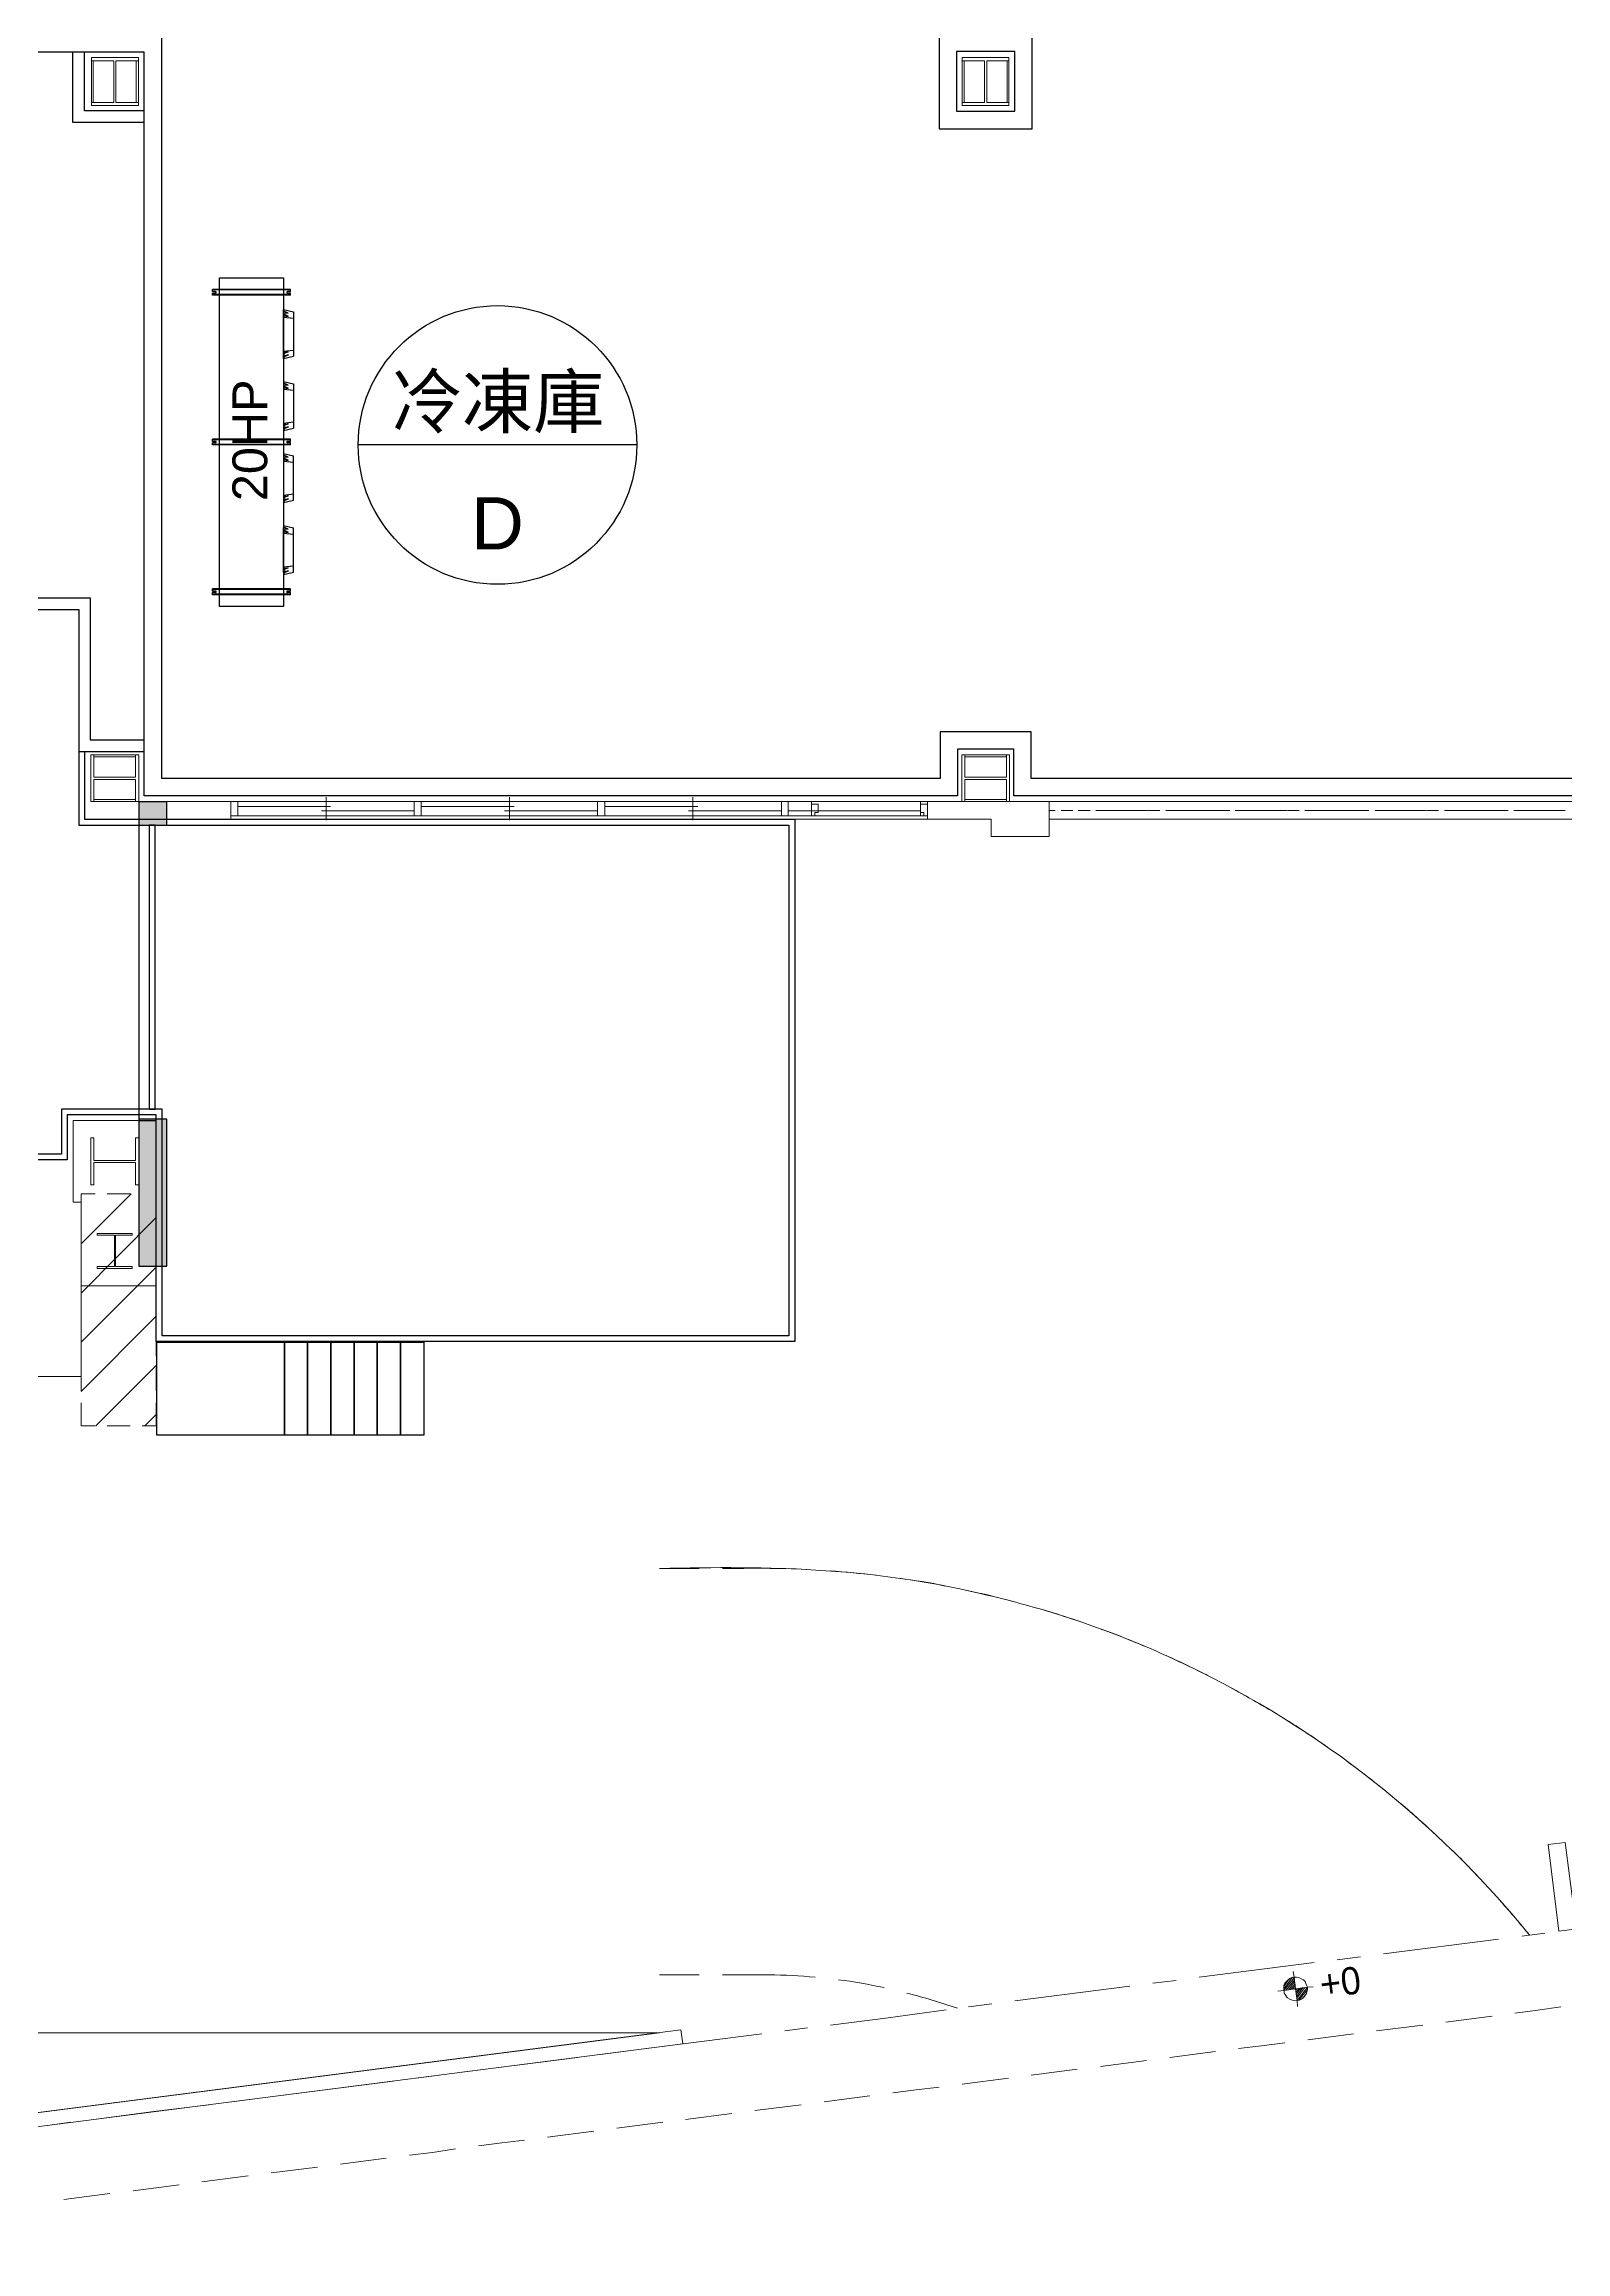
# Model space of a CAD drawing. Header units: millimetres. Extents: x -15161 to 10473752, y -72817 to 33960.
# Drawn here: x 73467 to 74778, y -49677 to -47776 of the extents above; entities that cross this region are included whole.
import ezdxf
from ezdxf import colors
from ezdxf.entities.mleader import LeaderData, LeaderLine
from ezdxf.enums import TextEntityAlignment as Align
from ezdxf.math import Vec2, Vec3

# ---------------------------------------------------------------- set-up
doc = ezdxf.new("R2010")
doc.units = ezdxf.units.MM
doc.linetypes.add('ACAD_ISO03W100', pattern=[30, 12, -18])
doc.layers.add('PDF_幾何圖形', color=7, linetype='Continuous')
doc.layers.add('PDF_文字', color=7, linetype='Continuous')
doc.styles.add('PDF PMingLiU', font='PMingLiU.ttf')
doc.styles.get("Standard").update_dxf_attribs({"font": 'arial.ttf'})

# ---------------------------------------------------------------- blocks, each defined once
blk = doc.blocks.new('建築底圖1140116')
at = {"transparency": 33554687}
h = blk.add_hatch(color=8, dxfattribs=at)
h.dxf.hatch_style = 1
h.paths.add_polyline_path([(-1026.6, -25135.3), (-1002.6, -25135.3), (-1002.6, -25115.3), (-1026.6, -25115.3)])
h = blk.add_hatch(color=8, dxfattribs=at)
h.dxf.hatch_style = 1
h.paths.add_polyline_path([(-1026.6, -25515.3), (-1002.6, -25515.3), (-1002.6, -25388.5), (-1026.6, -25388.5)])
at = {"color": 8}
blk.add_line((-1026.6, -25135.3), (-1026.6, -25388.5), dxfattribs=at)
for points in [[(-1026.6, -25135.3), (-1002.6, -25135.3), (-1002.6, -25115.3), (-1026.6, -25115.3)], [(-1026.6, -25515.3), (-1002.6, -25515.3), (-1002.6, -25388.5), (-1026.6, -25388.5)]]:
    blk.add_lwpolyline(points, close=True, dxfattribs=at)
blk.add_lwpolyline([(-1026.6, -25389.8), (-1011.8, -25389.8)])
at = {"layer": 'PDF_幾何圖形', "lineweight": 0}
for points in [[(-1953.2, -21908.9), (-1953.2, -26352.2), (-559.7, -26173.1), (-558, -26185), (-1953.2, -26364.3)], [(1103.6, -25127.3), (503.6, -25127.3), (503.6, -25115.1), (357.9, -25115.1), (357.9, -25130.3), (-242.4, -25130.3), (-242.4, -25115.1), (357.9, -25115.1), (357.9, -25145.1), (407.9, -25145.1), (407.9, -25130.3), (503.6, -25130.3), (503.6, -25115.1), (1103.6, -25115.1), (1223.8, -25115.1), (1223.8, -25035), (1238.6, -25035), (1238.6, -24554.9), (1223.8, -24554.9), (1223.8, -25035)], [(-1026.6, -25130.3), (-947.4, -25130.3), (-347.4, -25130.3), (-292.4, -25130.3), (-292.4, -25145.1), (-242.4, -25145.1), (-242.4, -25115.1), (-347.4, -25115.1), (-947.4, -25115.1), (-1026.6, -25115.1), (-1026.6, -25130.3)], [(-347.4, -25130.3), (-347.4, -25115.1), (-347.4, -25127.3), (-947.4, -25127.3)], [(-947.4, -25115.1), (-947.4, -25130.3)], [(-941.5, -25115.1), (-941.5, -25127.3)], [(-941.5, -25119.3), (-861.5, -25119.3)], [(-865.3, -25111.2), (-865.3, -25131.1)], [(-789.5, -25115.1), (-789.5, -25127.3)], [(-783.5, -25115.1), (-783.5, -25127.3)], [(-783.5, -25119.3), (-703.5, -25119.3)], [(-707.3, -25111.2), (-707.3, -25131.1)], [(-631.5, -25127.3), (-631.5, -25115.1)], [(-625.2, -25115.1), (-625.2, -25127.3)], [(-625.2, -25119.3), (-545.2, -25119.3)], [(-549.4, -25111.2), (-549.4, -25131.1)], [(-473.2, -25127.3), (-473.2, -25115.1)], [(-467.3, -25115.1), (-467.3, -25127.3)], [(-447.4, -25115.1), (-447.4, -25127.3), (-444.4, -25127.3), (-444.4, -25124.4), (-441.4, -25124.4), (-441.4, -25117.2), (-447.4, -25117.2)], [(-353.4, -25115.1), (-353.4, -25127.3)], [(-347.4, -25127.3), (-350.4, -25127.3), (-350.4, -25124.4), (-353.4, -25124.4), (-353.4, -25117.2), (-347.4, -25117.2)], [(-789.5, -25123.1), (-869.5, -25123.1)], [(-631.5, -25123.1), (-711.6, -25123.1)], [(-473.2, -25123.1), (-553.2, -25123.1)], [(-353.4, -25123.1), (-467.3, -25123.1)], [(-237.4, -25122.7), (-242.4, -25122.7), (-242, -25123.1)], [(-232.3, -25122.7), (-222.1, -25122.7)], [(-217.5, -25122.7), (-207.3, -25122.7)], [(-202.2, -25122.7), (-192.1, -25122.7)], [(-187.4, -25122.7), (-177.2, -25122.7)], [(-172.2, -25122.7), (-162.4, -25122.7)], [(-157.3, -25122.7), (-147.2, -25122.7)], [(-142.1, -25122.7), (-132.4, -25122.7)], [(-127.3, -25122.7), (-117.1, -25122.7)], [(-112, -25122.7), (-102.3, -25122.7)], [(-97.2, -25122.7), (-87, -25122.7)], [(-82.4, -25122.7), (-72.2, -25122.7)], [(-67.1, -25122.7), (-57.4, -25122.7)], [(-52.3, -25122.7), (-42.2, -25122.7)], [(-37.1, -25122.7), (-27.3, -25122.7)], [(-22.3, -25122.7), (-12.1, -25122.7)], [(-7, -25122.7), (2.7, -25122.7)], [(7.8, -25122.7), (18, -25122.7)], [(22.6, -25122.7), (32.8, -25122.7)], [(37.9, -25122.7), (47.6, -25122.7)], [(52.7, -25122.7), (62.8, -25122.7)], [(67.9, -25122.7), (77.7, -25122.7)], [(82.7, -25122.7), (92.9, -25122.7)], [(98, -25122.7), (107.7, -25122.7)], [(112.8, -25122.7), (123, -25122.7)], [(127.6, -25122.7), (137.8, -25122.7)], [(142.9, -25122.7), (153, -25122.7)], [(157.7, -25122.7), (167.8, -25122.7)], [(172.9, -25122.7), (182.7, -25122.7)], [(187.7, -25122.7), (197.9, -25122.7)], [(-1026.6, -25389.8), (-1083.3, -25389.8), (-1083.3, -25437.3), (-1083.3, -25460.1), (-1076.5, -25460.1), (-1076.5, -25532.1), (-1011.8, -25532.1), (-1011.8, -25389.8)], [(-1026.6, -25389.8), (-1083.3, -25389.8), (-1083.3, -25437.3)], [(-1064.3, -25452.9), (-1076.5, -25452.9), (-1076.5, -25472.8)], [(-1076.5, -25496.1), (-1033.4, -25452.9)], [(-1076.5, -25453.8), (-1076.1, -25452.9)], [(-1034.2, -25452.9), (-1054.1, -25452.9)], [(-1011.8, -25472.8), (-1011.8, -25452.9)], [(-1076.5, -25538.5), (-1011.8, -25473.3)], [(-1076.5, -25483), (-1076.5, -25502.9)], [(-1076.5, -25512.6), (-1076.5, -25533)], [(-1076.5, -25580.8), (-1011.8, -25516)], [(-1011.8, -25533), (-1011.8, -25512.6)], [(-1768.4, -25532.1), (-1768.4, -25610.4), (-1076.5, -25610.4), (-1076.5, -25532.1)], [(-1076.5, -25542.7), (-1076.5, -25563)], [(-1011.8, -25563), (-1011.8, -25542.7)], [(-1076.5, -25623.1), (-1011.8, -25558.4)], [(-1076.5, -25572.8), (-1076.5, -25592.7)], [(-1011.8, -25592.7), (-1011.8, -25572.8)], [(-1076.5, -25602.8), (-1076.5, -25622.7)], [(-1063.8, -25652.8), (-1011.8, -25600.7)], [(-1011.8, -25622.7), (-1011.8, -25602.8)], [(-1076.5, -25632.9), (-1076.5, -25652.8), (-1064.3, -25652.8)], [(-1011.8, -25632.9), (-1011.8, -25652.8), (-1024, -25652.8)], [(-1054.1, -25652.8), (-1034.2, -25652.8)], [(-1021.5, -25652.8), (-1011.8, -25643)], [(164.5, -26092.3), (184.4, -26089.7)], [(45.5, -26107.5), (144.6, -26094.8)], [(-543.9, -26125.7), (-578.2, -26125.7)], [(-113.3, -26127.8), (-14.2, -26115.1)], [(5.7, -26112.6), (25.6, -26110.1)], [(-272.1, -26148.2), (-173, -26135.5)], [(-153.1, -26132.9), (-133.2, -26130.4)], [(-430.9, -26168.9), (-381.3, -26162.6), (-331.4, -26155.8)], [(-311.9, -26153.2), (-292, -26150.7)], [(99.2, -26166.4), (119.1, -26163.8), (139, -26161.3)], [(158.5, -26158.7), (178.4, -26156.2), (198.3, -26153.2)], [(-589.6, -26189.2), (-539.7, -26182.9), (-490.1, -26176.5)], [(-470.2, -26174), (-450.8, -26171.4)], [(-79.4, -26189.2), (-59.5, -26186.7), (-39.6, -26184.1)], [(-19.7, -26181.6), (0.2, -26179.1), (19.7, -26176.5)], [(39.5, -26174), (79.3, -26168.9)], [(-748.4, -26209.6), (-698.4, -26203.2), (-648.9, -26196.8)], [(-629, -26194.3), (-609.1, -26191.8)], [(-198.4, -26204.5), (-178.5, -26201.9), (-158.6, -26199.4)], [(-138.7, -26196.8), (-119.2, -26194.3), (-99.3, -26191.8)], [(-906.8, -26229.9), (-807.7, -26217.2)], [(-787.8, -26214.6), (-767.9, -26212.1)], [(-377.1, -26227.3), (-357.2, -26224.8), (-337.3, -26222.3)], [(-317.4, -26219.7), (-277.6, -26214.6)], [(-258.1, -26212.1), (-238.2, -26209.6), (-218.3, -26207)], [(-1065.5, -26250.2), (-1016, -26243.8), (-966.5, -26237.5)], [(-946.6, -26235), (-926.7, -26232.4)], [(-496.1, -26242.6), (-456.3, -26237.5)], [(-436.4, -26235), (-416.9, -26232.4), (-397, -26229.9)], [(-1105.3, -26255.3), (-1085.4, -26252.7)], [(-674.7, -26265.4), (-634.9, -26260.4)], [(-615, -26257.8), (-575.2, -26252.7)], [(-555.8, -26250.2), (-516, -26245.1)], [(-793.7, -26281.1), (-773.8, -26278.6), (-753.9, -26275.6)], [(-734, -26273.1), (-714.1, -26270.5), (-694.6, -26268)], [(-972.4, -26304), (-952.5, -26301.4), (-932.6, -26298.9)], [(-912.7, -26296.3), (-872.9, -26291.3)], [(-853, -26288.7), (-833.5, -26286.2), (-813.6, -26283.6)], [(-1091.4, -26319.2), (-1071.5, -26316.7), (-1051.6, -26314.1)], [(-1031.7, -26311.6), (-991.9, -26306.5)]]:
    blk.add_lwpolyline(points, dxfattribs=at)
for points in [[(-1067.6, -24513), (-1067.6, -24515.5), (-1027, -24515.5), (-1027, -24513), (-1046.5, -24513), (-1046.5, -24477), (-1027, -24477), (-1027, -24474), (-1067.6, -24474), (-1067.6, -24477), (-1048.2, -24477), (-1048.2, -24513)], [(-317.4, -24513), (-317.4, -24515.5), (-277.2, -24515.5), (-277.2, -24513), (-296.2, -24513), (-296.2, -24477), (-277.2, -24477), (-277.2, -24474), (-317.4, -24474), (-317.4, -24477), (-298.3, -24477), (-298.3, -24513)], [(-1067.6, -24513), (-1067.6, -24477), (-1066, -24477), (-1066, -24513)], [(-1029.1, -24513), (-1029.1, -24477), (-1027, -24477), (-1027, -24513)], [(-317.4, -24513), (-317.4, -24477), (-315.7, -24477), (-315.7, -24513)], [(-278.8, -24513), (-278.8, -24477), (-277.2, -24477), (-277.2, -24513)], [(-1029.5, -25115.1), (-1026.6, -25115.1), (-1026.6, -25074.8), (-1029.5, -25074.8), (-1029.5, -25093.9), (-1065.5, -25093.9), (-1065.5, -25074.8), (-1068.1, -25074.8), (-1068.1, -25115.1), (-1065.5, -25115.1), (-1065.5, -25096), (-1029.5, -25096)], [(-1065.5, -25076.5), (-1065.5, -25074.8), (-1029.5, -25074.8), (-1029.5, -25076.5)], [(-279.3, -25115.1), (-276.7, -25115.1), (-276.7, -25074.8), (-279.3, -25074.8), (-279.3, -25093.9), (-315.3, -25093.9), (-315.3, -25074.8), (-317.8, -25074.8), (-317.8, -25115.1), (-315.3, -25115.1), (-315.3, -25096), (-279.3, -25096)], [(-315.3, -25076.5), (-315.3, -25074.8), (-279.3, -25074.8), (-279.3, -25076.5)], [(-1065.5, -25115.1), (-1065.5, -25113.4), (-1029.5, -25113.4), (-1029.5, -25115.1)], [(-315.3, -25115.1), (-315.3, -25113.4), (-279.3, -25113.4), (-279.3, -25115.1)], [(-1029.5, -25445.3), (-1026.6, -25445.3), (-1026.6, -25404.7), (-1029.5, -25404.7), (-1029.5, -25424.1), (-1065.5, -25424.1), (-1065.5, -25404.7), (-1068.1, -25404.7), (-1068.1, -25445.3), (-1065.5, -25445.3), (-1065.5, -25425.8), (-1029.5, -25425.8)], [(-1032.5, -25488.5), (-1032.5, -25487.2), (-1062.6, -25487.2), (-1062.6, -25488.5), (-1047.7, -25488.5), (-1047.7, -25515.6), (-1062.6, -25515.6), (-1062.6, -25517.3), (-1032.5, -25517.3), (-1032.5, -25515.6), (-1046.9, -25515.6), (-1046.9, -25488.5)], [(-1768.4, -25652.8), (-1768.4, -25775.6), (-1878.5, -25775.6), (-1878.5, -26175.7), (-578.2, -26175.7), (-1917.4, -26347.6), (-1917.4, -25652.8)], [(482.4, -26036.4), (209.8, -26071.5), (202.1, -26011.8), (187.3, -26013.5), (196.6, -26088), (484.5, -26051.2)]]:
    blk.add_lwpolyline(points, close=True, dxfattribs=at)
at = {"layer": 'PDF_幾何圖形', "lineweight": 5}
for points in [[(-157.8, -25122.7), (-198, -25122.7)], [(-97.6, -25122.7), (-137.9, -25122.7)], [(-37.9, -25122.7), (-77.7, -25122.7)], [(22.2, -25122.7), (-17.6, -25122.7)], [(82.3, -25122.7), (42.1, -25122.7)], [(142.4, -25122.7), (102.2, -25122.7)], [(202.1, -25122.7), (162.3, -25122.7)], [(-543.9, -25775.6), (-578.2, -25775.6)], [(-543.9, -26125.7), (-578.2, -26125.7)], [(-40.5, -26137.6), (-32.9, -26127.8)], [(-40, -26138.8), (-31.6, -26128.3)], [(-28.6, -26152.8), (-29, -26147.7), (-28.6, -26148.2), (-29, -26147.7), (-20.1, -26136.3), (-30.3, -26137.6), (-31.6, -26127.8), (-32.4, -26122.8)], [(-45.6, -26139.7), (-40.5, -26139.3), (-40, -26140.1), (-40, -26141.4), (-39.2, -26142.7), (-38.8, -26143.5), (-37.9, -26144.8), (-37.1, -26145.6)], [(-40.5, -26139.3), (-30.3, -26137.6), (-29, -26147.7)], [(-40, -26135), (-35.4, -26128.7)], [(-38.4, -26138.8), (-31.2, -26130)], [(-36.2, -26138.4), (-31.2, -26131.6)], [(-34.5, -26138.4), (-30.7, -26133.3)], [(-32.9, -26138), (-30.7, -26135.5)], [(-31.2, -26138), (-30.3, -26137.1)], [(-30.3, -26138.8), (-29, -26137.6)], [(-29.9, -26142.7), (-25.7, -26137.1)], [(-29.9, -26140.5), (-27.3, -26137.6)], [(-29.5, -26144.3), (-24, -26136.7)], [(-29.5, -26146), (-22.3, -26136.7)], [(-27.3, -26147.3), (-20.1, -26138.4)], [(-24.4, -26146), (-20.6, -26141.4)], [(-15.1, -26135.9), (-20.1, -26136.3), (-19.7, -26136.7)]]:
    blk.add_lwpolyline(points, dxfattribs=at)
at = {"layer": 'PDF_幾何圖形', "lineweight": 0}
blk.add_lwpolyline([(171.2, -26091.4, 0.111306), (-123.9, -25859, 0.056857), (-302.1, -25797.2)], format="xyb", dxfattribs=at)
at = {"layer": 'PDF_幾何圖形', "lineweight": 13}
for points in [[(164.5, -26092.3), (184.4, -26089.7)], [(45.5, -26107.5), (144.6, -26094.8)], [(-113.3, -26127.8), (-14.2, -26115.1)], [(5.7, -26112.6), (25.6, -26110.1)], [(-272.1, -26148.2), (-173, -26135.5)], [(-153.1, -26132.9), (-133.2, -26130.4)], [(-430.9, -26168.9), (-381.3, -26162.6), (-331.4, -26155.8)], [(-311.9, -26153.2), (-292, -26150.7)], [(-589.6, -26189.2), (-539.7, -26182.9), (-490.1, -26176.5)], [(-470.2, -26174), (-450.8, -26171.4)], [(-748.4, -26209.6), (-698.4, -26203.2), (-648.9, -26196.8)], [(-629, -26194.3), (-609.1, -26191.8)], [(-906.8, -26229.9), (-807.7, -26217.2)], [(-787.8, -26214.6), (-767.9, -26212.1)], [(-1065.5, -26250.2), (-1016, -26243.8), (-966.5, -26237.5)], [(-946.6, -26235), (-926.7, -26232.4)], [(-1105.3, -26255.3), (-1085.4, -26252.7)]]:
    blk.add_lwpolyline(points, dxfattribs=at)
at = {"layer": 'PDF_幾何圖形', "lineweight": 0}
for centre, radius, start, end in [((-477.2, -26466.7), 690.5, 82.8722, 86.19), ((-468.3, -26531.2), 752.8, 75.027, 78.0755), ((-566.5, -26752.4), 997.5, 59.0306, 61.3293), ((-443.6, -26550.6), 761.5, 54.6274, 57.6584), ((-365.5, -26463.8), 645.5, 50.5018, 54.0656), ((-574.5, -26714), 972, 46.8373, 49.188), ((-309.9, -26449), 597.7, 42.2213, 46.0681)]:
    blk.add_arc(centre, radius, start, end, dxfattribs=at)
at = {"layer": 'PDF_幾何圖形', "lineweight": 5}
for centre, radius, start, end in [((-477.2, -26466.7), 690.5, 82.8722, 86.19), ((-468.3, -26531.2), 752.8, 75.027, 78.0755), ((-566.5, -26752.4), 997.5, 59.0306, 61.3293), ((-443.6, -26550.6), 761.5, 54.6274, 57.6584), ((-365.5, -26463.8), 645.5, 50.5018, 54.0656), ((-574.5, -26714), 972, 46.8373, 49.188), ((-309.9, -26449), 597.7, 42.2213, 46.0681), ((-257.3, -26432.6), 547.7, 38.5218, 42.5434)]:
    blk.add_arc(centre, radius, start, end, dxfattribs=at)
at = {"layer": 'PDF_幾何圖形', "lineweight": 0}
for points in [[(-302.1, -25797.2), (-394.4, -25775), (-483.3, -25773.5), (-578.2, -25775.6)], [(-451.2, -25776.4), (-475.7, -25775.2), (-499.3, -25775.5), (-524, -25775.6)], [(-332.2, -25790.8), (-344.7, -25787.5), (-358.9, -25786.2), (-371.6, -25784)], [(-216.2, -25821.3), (-228.8, -25817.1), (-241.4, -25812.9), (-254.3, -25809.4)], [(-160.3, -25842.5), (-172.9, -25837.6), (-184.6, -25832.2), (-197.6, -25828.1)], [(-105.7, -25867.9), (-117.5, -25861.9), (-129.8, -25856.4), (-141.7, -25850.5)], [(-444, -26127.8), (-470.6, -26124.8), (-497.1, -26125.9), (-524, -26125.7)], [(-384.7, -26136.7), (-397.7, -26134), (-410.9, -26131.4), (-424.1, -26130)], [(-321.6, -26154.5), (-336, -26149.8), (-350.5, -26145), (-365.2, -26141.4)]]:
    blk.add_open_spline(points, degree=3, dxfattribs=at)
at = {"layer": 'PDF_幾何圖形', "lineweight": 5}
for points in [[(-451.2, -25776.4), (-475.7, -25775.2), (-499.3, -25775.5), (-524, -25775.6)], [(-332.2, -25790.8), (-344.7, -25787.5), (-358.9, -25786.2), (-371.6, -25784)], [(-216.2, -25821.3), (-228.8, -25817.1), (-241.4, -25812.9), (-254.3, -25809.4)], [(-160.3, -25842.5), (-172.9, -25837.6), (-184.6, -25832.2), (-197.6, -25828.1)], [(-105.7, -25867.9), (-117.5, -25861.9), (-129.8, -25856.4), (-141.7, -25850.5)], [(-444, -26127.8), (-470.6, -26124.8), (-497.1, -26125.9), (-524, -26125.7)], [(-31.6, -26127.8), (-34.2, -26127.5), (-36.3, -26129.5), (-37.9, -26131.2)], [(-23.5, -26130), (-25.9, -26128.8), (-28.8, -26126.8), (-31.6, -26127.8)], [(-384.7, -26136.7), (-397.7, -26134), (-410.9, -26131.4), (-424.1, -26130)], [(-321.6, -26154.5), (-336, -26149.8), (-350.5, -26145), (-365.2, -26141.4)], [(-37.9, -26131.2), (-40.8, -26133.4), (-40.5, -26136.1), (-40.5, -26139.3)], [(-37.1, -26145.6), (-34.8, -26147.2), (-31.8, -26148.6), (-29, -26147.7)], [(-29, -26147.7), (-23.5, -26147.6), (-19.6, -26141.5), (-20.1, -26136.3)], [(-20.1, -26136.3), (-21.4, -26133.9), (-21.1, -26132.1), (-23.5, -26130)]]:
    blk.add_open_spline(points, degree=3, dxfattribs=at)
at = {"layer": 'PDF_文字', "insert": (-9.2, -26134.3), "char_height": 23.61, "attachment_point": 4, "rotation": 7.1604, "style": 'PDF PMingLiU'}
blk.add_mtext('+0', dxfattribs=at)
blk = doc.blocks.new('庫板圖灰底')
at = {"color": 8}
for points in [[(80557.7, -16889.6), (80557.7, -15682.5), (82713, -15682.5), (82713, -16710.6), (82582.8, -16710.6), (82582.8, -16834.2), (81963.1, -16834.2), (81963.1, -17483.3), (82715, -17483.3), (82715, -18673.2), (82012.9, -18673.2), (82012.9, -18633), (81964.4, -18633), (81964.4, -18673.2), (81262.6, -18673.2), (81262.6, -18633), (81214.1, -18633), (81214.1, -18673.2), (80513.6, -18673.2), (80513.6, -18032.6), (79758.8, -18032.6), (79758.8, -16889.6)], [(80572.7, -16904.6), (80572.7, -15697.5), (82698, -15697.5), (82698, -16695.6), (82567.8, -16695.6), (82567.8, -16819.2), (81948.1, -16819.2), (81948.1, -17498.3), (82700, -17498.3), (82700, -18658.2), (82027.9, -18658.2), (82027.9, -18618), (81949.4, -18618), (81949.4, -18658.2), (81277.6, -18658.2), (81277.6, -18618), (81199.1, -18618), (81199.1, -18658.2), (80528.6, -18658.2), (80528.6, -18017.6), (79773.8, -18017.6), (79773.8, -16904.6)], [(81198.3, -18098.6), (81278.5, -18098.6), (81278.5, -18017.2), (81198.3, -18017.2)], [(81213.3, -18083.6), (81263.5, -18083.6), (81263.5, -18032.2), (81213.3, -18032.2)], [(80517.9, -18698.4), (80517.9, -18943), (80522.9, -18943), (80522.9, -18698.4)], [(80524.4, -19143.9), (80634.3, -19143.9), (80634.3, -19223.9), (80524.4, -19223.9)], [(80634.3, -19143.9), (80654.3, -19143.9), (80654.3, -19223.9), (80634.3, -19223.9)], [(80654.3, -19143.9), (80674.3, -19143.9), (80674.3, -19223.9), (80654.3, -19223.9)], [(80674.3, -19143.9), (80694.3, -19143.9), (80694.3, -19223.9), (80674.3, -19223.9)], [(80694.3, -19143.9), (80714.3, -19143.9), (80714.3, -19223.9), (80694.3, -19223.9)], [(80714.3, -19143.9), (80734.3, -19143.9), (80734.3, -19223.9), (80714.3, -19223.9)], [(80734.3, -19143.9), (80754.3, -19143.9), (80754.3, -19223.9), (80734.3, -19223.9)]]:
    blk.add_lwpolyline(points, close=True, dxfattribs=at)
for points in [[(79758.8, -18032.6), (79758.8, -18512.8), (80457.1, -18512.8), (80457.1, -18635), (80513.6, -18635)], [(79768.8, -18032.6), (79768.8, -18502.8), (80467.1, -18502.8), (80467.1, -18625), (80513.6, -18625)], [(80513.6, -18093.2), (80452.1, -18093.2), (80452.1, -18032.6)], [(80513.6, -18083.2), (80462.1, -18083.2), (80462.1, -18032.6)], [(80462.1, -18635), (80462.1, -18693.4), (81073.9, -18693.4), (81073.9, -19143.4), (80523.9, -19143.4), (80523.9, -18948), (80447.3, -18948), (80447.3, -18986.8), (79778.6, -18986.8), (79778.6, -18948), (79720.3, -18948), (79720.3, -18681.2), (79761.8, -18681.2), (79761.8, -18635), (79720.3, -18635), (79720.3, -18507.8), (79758.8, -18507.8)], [(80457.1, -18635), (80457.1, -18698.4), (81068.9, -18698.4), (81068.9, -19138.4), (80528.9, -19138.4), (80528.9, -18943), (80442.3, -18943), (80442.3, -18981.8), (79783.6, -18981.8), (79783.6, -18943), (79725.3, -18943), (79725.3, -18686.2), (79766.8, -18686.2), (79766.8, -18630), (79725.3, -18630), (79725.3, -18512.8), (79758.8, -18512.8)], [(80509.1, -18693.4), (81073.9, -18693.4), (81073.9, -19143.4), (80523.9, -19143.4)], [(80523.9, -19143.4), (80523.9, -18948)]]:
    blk.add_lwpolyline(points, dxfattribs=at)
blk = doc.blocks.new('機組圖灰底')
at = {"color": 8}
for p, q in [((82481.8, -36087), (82414.8, -36087)), ((82414.8, -36088.9), (82414.8, -36087)), ((82481.8, -36087.5), (82414.8, -36087.5)), ((82417.3, -36088.9), (82414.8, -36088.9)), ((82414.8, -36092), (82414.8, -36090.1)), ((82417.3, -36090.1), (82414.8, -36090.1)), ((82481.8, -36091.5), (82414.8, -36091.5)), ((82481.8, -36092), (82414.8, -36092)), ((82481.8, -36088.9), (82479.3, -36088.9)), ((82481.8, -36090.1), (82479.3, -36090.1)), ((82481.8, -36088.9), (82481.8, -36087)), ((82481.8, -36092), (82481.8, -36090.1)), ((82414.8, -36217.9), (82414.8, -36216)), ((82481.8, -36216), (82414.8, -36216)), ((82481.8, -36216.5), (82414.8, -36216.5)), ((82417.3, -36217.9), (82414.8, -36217.9)), ((82417.3, -36219.1), (82414.8, -36219.1)), ((82414.8, -36221), (82414.8, -36219.1)), ((82481.8, -36220.5), (82414.8, -36220.5)), ((82481.8, -36221), (82414.8, -36221)), ((82478.3, -36216), (82418.3, -36216)), ((82478.3, -36216.5), (82418.3, -36216.5)), ((82478.3, -36220.5), (82418.3, -36220.5)), ((82478.3, -36221), (82418.3, -36221)), ((82481.8, -36217.9), (82479.3, -36217.9)), ((82481.8, -36219.1), (82479.3, -36219.1)), ((82481.8, -36217.9), (82481.8, -36216)), ((82481.8, -36221), (82481.8, -36219.1)), ((82414.8, -36346.9), (82414.8, -36345)), ((82481.8, -36345), (82414.8, -36345)), ((82481.8, -36345.5), (82414.8, -36345.5)), ((82417.3, -36346.9), (82414.8, -36346.9)), ((82417.3, -36348.1), (82414.8, -36348.1)), ((82414.8, -36350), (82414.8, -36348.1)), ((82481.8, -36349.5), (82414.8, -36349.5)), ((82481.8, -36350), (82414.8, -36350)), ((82481.8, -36346.9), (82479.3, -36346.9)), ((82481.8, -36348.1), (82479.3, -36348.1)), ((82481.8, -36346.9), (82481.8, -36345)), ((82481.8, -36350), (82481.8, -36348.1))]:
    blk.add_line(p, q, dxfattribs=at)
at = {"color": 8, "lineweight": 30, "ltscale": 50}
for p, q in [((82475.8, -36146.6), (82475.8, -36104.4)), ((82475.8, -36104.4), (82484.6, -36106.4)), ((82475.8, -36110.9), (82484.6, -36111.8)), ((82476.2, -36111), (82476.2, -36104.4)), ((82480, -36107.4), (82476.2, -36105.8)), ((82479.9, -36107.6), (82476.2, -36106)), ((82476.2, -36107.2), (82479.9, -36107.6)), ((82480, -36110.1), (82476.2, -36108.4)), ((82479.9, -36110.3), (82476.2, -36108.7)), ((82476.2, -36109.9), (82479.9, -36110.3)), ((82479.9, -36107.6), (82480, -36107.4)), ((82479.9, -36110.3), (82480, -36110.1)), ((82484.6, -36106.4), (82484.6, -36144.6)), ((82475.8, -36140.1), (82484.6, -36139.2)), ((82475.8, -36146.6), (82484.6, -36144.6)), ((82476.2, -36140), (82476.2, -36146.6)), ((82476.2, -36141.1), (82479.9, -36140.7)), ((82479.9, -36140.7), (82476.2, -36142.3)), ((82480, -36140.9), (82476.2, -36142.5)), ((82479.9, -36143.3), (82476.2, -36144.9)), ((82476.2, -36143.8), (82479.9, -36143.3)), ((82480, -36143.6), (82476.2, -36145.2)), ((82479.9, -36140.7), (82480, -36140.9)), ((82479.9, -36143.3), (82480, -36143.6)), ((82475.8, -36166.4), (82484.6, -36168.4)), ((82476.2, -36173), (82476.2, -36166.4)), ((82480, -36169.4), (82476.2, -36167.8)), ((82479.9, -36169.6), (82476.2, -36168)), ((82476.2, -36169.2), (82479.9, -36169.6)), ((82484.6, -36168.4), (82484.6, -36206.6)), ((82475.8, -36172.9), (82484.6, -36173.8)), ((82480, -36172.1), (82476.2, -36170.4)), ((82479.9, -36172.3), (82476.2, -36170.7)), ((82476.2, -36171.9), (82479.9, -36172.3)), ((82479.9, -36169.6), (82480, -36169.4)), ((82479.9, -36172.3), (82480, -36172.1)), ((82475.8, -36202.1), (82484.6, -36201.2)), ((82475.8, -36208.6), (82484.6, -36206.6)), ((82476.2, -36202), (82476.2, -36208.6)), ((82476.2, -36203.1), (82479.9, -36202.7)), ((82479.9, -36202.7), (82476.2, -36204.3)), ((82480, -36202.9), (82476.2, -36204.5)), ((82479.9, -36205.3), (82476.2, -36206.9)), ((82476.2, -36205.8), (82479.9, -36205.3)), ((82480, -36205.6), (82476.2, -36207.2)), ((82479.9, -36202.7), (82480, -36202.9)), ((82479.9, -36205.3), (82480, -36205.6)), ((82475.8, -36228.4), (82484.6, -36230.4)), ((82475.8, -36234.9), (82484.6, -36235.8)), ((82476.2, -36235), (82476.2, -36228.4)), ((82480, -36231.4), (82476.2, -36229.8)), ((82479.9, -36231.6), (82476.2, -36230)), ((82476.2, -36231.2), (82479.9, -36231.6)), ((82480, -36234.1), (82476.2, -36232.4)), ((82479.9, -36234.3), (82476.2, -36232.7)), ((82476.2, -36233.9), (82479.9, -36234.3)), ((82479.9, -36231.6), (82480, -36231.4)), ((82479.9, -36234.3), (82480, -36234.1)), ((82484.6, -36268.6), (82484.6, -36230.4)), ((82475.8, -36264.1), (82484.6, -36263.2)), ((82476.2, -36264), (82476.2, -36270.6)), ((82475.8, -36270.6), (82484.6, -36268.6)), ((82479.9, -36264.7), (82476.2, -36266.3)), ((82476.2, -36265.1), (82479.9, -36264.7)), ((82480, -36264.9), (82476.2, -36266.5)), ((82476.2, -36267.8), (82479.9, -36267.3)), ((82479.9, -36267.3), (82476.2, -36268.9)), ((82480, -36267.6), (82476.2, -36269.2)), ((82479.9, -36264.7), (82480, -36264.9)), ((82479.9, -36267.3), (82480, -36267.6)), ((82475.8, -36290.4), (82484.6, -36292.4)), ((82475.8, -36290.4), (82475.8, -36332.6)), ((82475.8, -36296.9), (82484.6, -36297.8)), ((82476.2, -36297), (82476.2, -36290.4)), ((82480, -36293.4), (82476.2, -36291.8)), ((82479.9, -36293.6), (82476.2, -36292)), ((82476.2, -36293.2), (82479.9, -36293.6)), ((82480, -36296.1), (82476.2, -36294.4)), ((82479.9, -36296.3), (82476.2, -36294.7)), ((82476.2, -36295.9), (82479.9, -36296.3)), ((82479.9, -36293.6), (82480, -36293.4)), ((82479.9, -36296.3), (82480, -36296.1)), ((82484.6, -36330.6), (82484.6, -36292.4)), ((82475.8, -36326.1), (82484.6, -36325.2)), ((82475.8, -36332.6), (82484.6, -36330.6)), ((82476.2, -36326), (82476.2, -36332.6)), ((82479.9, -36326.7), (82476.2, -36328.3)), ((82476.2, -36327.1), (82479.9, -36326.7)), ((82480, -36326.9), (82476.2, -36328.5)), ((82476.2, -36329.8), (82479.9, -36329.3)), ((82479.9, -36329.3), (82476.2, -36330.9)), ((82480, -36329.6), (82476.2, -36331.2)), ((82479.9, -36326.7), (82480, -36326.9)), ((82479.9, -36329.3), (82480, -36329.6))]:
    blk.add_line(p, q, dxfattribs=at)
at = {"color": 8, "linetype": 'ACAD_ISO03W100', "lineweight": -3, "ltscale": 50}
for p, q in [((82475.8, -36106.5), (82475.8, -36144.5)), ((82475.8, -36330.5), (82475.8, -36292.5))]:
    blk.add_line(p, q, dxfattribs=at)
at = {"color": 8}
blk.add_lwpolyline([(82420.8, -36360), (82420.8, -36077), (82475.8, -36077), (82475.8, -36360)], close=True, dxfattribs=at)
for centre, start, end in [((82417.3, -36089.5), 270, 90), ((82479.3, -36089.5), 90, 270), ((82417.3, -36218.5), 270, 90), ((82479.3, -36218.5), 90, 270), ((82417.3, -36347.5), 270, 90), ((82479.3, -36347.5), 90, 270)]:
    blk.add_arc(centre, 0.635, start, end, dxfattribs=at)
at = {"color": 8, "insert": (82431.9, -36269.4), "char_height": 30, "attachment_point": 1, "rotation": 90}
blk.add_mtext_dynamic_manual_height_columns('20HP', width=81.055, gutter_width=12.5, heights=[43], dxfattribs=at)
blk = doc.blocks.new('_DetailCallout')
at = {"color": 0, "linetype": 'ByBlock', "lineweight": -2, "transparency": 16777216}
blk.add_line((8, 0), (-8, 0), dxfattribs=at)
blk.add_circle((0, 0), 8, dxfattribs=at)
at = {"color": 0, "transparency": 16777216}
for tag, p in [('視圖號碼', (0, 1)), ('圖紙號碼', (0, -6))]:
    blk.add_attdef(tag, text='', height=3, dxfattribs=at).set_placement(p, align=Align.CENTER)

msp = doc.modelspace()

# ---------------------------------------------------------------- block references
at = {"color": 2}
msp.add_blockref('建築底圖1140116', (74574.9411, -23313.1136), dxfattribs=at)
at = {"color": 190}
msp.add_blockref('機組圖灰底', (-8803.0592, -11899.9929), dxfattribs=at)
at = {"color": 150}
msp.add_blockref('庫板圖灰底', (-6960.6958, -29749.9821), dxfattribs=at)

# ---------------------------------------------------------------- leaders
at = {"color": 30}
ml = msp.add_multileader_block('Standard', dxfattribs=at)
ml.set_content('_DetailCallout', color=30, scale=15)
ml.set_attribute('視圖號碼', '冷凍庫', width=0)
ml.set_attribute('圖紙號碼', 'D', width=0)
ml.set_leader_properties()
ml.build(insert=Vec2(0, 0))
ml.multileader.update_dxf_attribs({"leader_type": 0})
ctx = ml.context
ctx.base_point, ctx.plane_origin = Vec3(73737.1917, -48120.99), Vec3(73857.1917, -48120.99)
notes = []
notes.append((ctx, [(0, (0, 0, 0), (0, 0), (1, 0), 1, [])]))
ctx.block.insert = Vec3(73857.1917, -48120.99)
ml = msp.add_multileader_block('Standard', dxfattribs=at)
ml.set_content('_DetailCallout', color=30, scale=15)
ml.set_attribute('視圖號碼', '半成品', width=0)
ml.set_attribute('圖紙號碼', 'B', width=0)
ml.set_leader_properties()
ml.build(insert=Vec2(0, 0))
ml.multileader.update_dxf_attribs({"leader_type": 0})
ctx = ml.context
ctx.base_point, ctx.plane_origin = Vec3(93372.1061, -48769.6603), Vec3(93492.1061, -48769.6603)
notes.append((ctx, [(0, (0, 0, 0), (0, 0), (1, 0), 1, [])]))
ctx.block.insert = Vec3(93492.1061, -48769.6603)
ml = msp.add_multileader_block('Standard', dxfattribs=at)
ml.set_content('_DetailCallout', color=30, scale=15)
ml.set_attribute('視圖號碼', '半成品', width=0)
ml.set_attribute('圖紙號碼', 'A-2', width=0)
ml.set_leader_properties()
ml.build(insert=Vec2(0, 0))
ml.multileader.update_dxf_attribs({"leader_type": 0})
ctx = ml.context
ctx.base_point, ctx.plane_origin = Vec3(93704.3054, -48769.6603), Vec3(93824.3054, -48769.6603)
notes.append((ctx, [(0, (0, 0, 0), (0, 0), (1, 0), 1, [])]))
ctx.block.insert = Vec3(93824.3054, -48769.6603)
ml = msp.add_multileader_block('Standard', dxfattribs=at)
ml.set_content('_DetailCallout', color=30, scale=15)
ml.set_attribute('視圖號碼', '半成品', width=0)
ml.set_attribute('圖紙號碼', 'A-1', width=0)
ml.set_leader_properties()
ml.build(insert=Vec2(0, 0))
ml.multileader.update_dxf_attribs({"leader_type": 0})
ctx = ml.context
ctx.base_point, ctx.plane_origin = Vec3(94041.3644, -48769.6603), Vec3(94161.3644, -48769.6603)
notes.append((ctx, [(0, (0, 0, 0), (0, 0), (1, 0), 1, [])]))
ctx.block.insert = Vec3(94161.3644, -48769.6603)
at = {"color": 54}
ml = msp.add_multileader_block('Standard', dxfattribs=at)
ml.set_content('_DetailCallout', color=54, scale=15)
ml.set_attribute('視圖號碼', '急速庫', width=0)
ml.set_attribute('圖紙號碼', 'A機', width=0)
ml.set_leader_properties()
ml.build(insert=Vec2(0, 0))
ml.multileader.update_dxf_attribs({"leader_type": 0})
ctx = ml.context
ctx.base_point, ctx.plane_origin = Vec3(92864.6909, -48811.8789), Vec3(92984.6909, -48811.8789)
notes.append((ctx, [(0, (0, 0, 0), (0, 0), (1, 0), 1, [])]))
ctx.block.insert = Vec3(92984.6909, -48811.8789)
ml = msp.add_multileader_block('Standard', dxfattribs=at)
ml.set_content('_DetailCallout', color=54, scale=15)
ml.set_attribute('視圖號碼', '半成品', width=0)
ml.set_attribute('圖紙號碼', 'A機', width=0)
ml.set_leader_properties()
ml.build(insert=Vec2(0, 0))
ml.multileader.update_dxf_attribs({"leader_type": 0})
ctx = ml.context
ctx.base_point, ctx.plane_origin = Vec3(92588.6191, -48811.8789), Vec3(92708.6191, -48811.8789)
notes.append((ctx, [(0, (0, 0, 0), (0, 0), (1, 0), 1, [])]))
ctx.block.insert = Vec3(92708.6191, -48811.8789)
ml = msp.add_multileader_block('Standard', dxfattribs=at)
ml.set_content('_DetailCallout', color=54, scale=15)
ml.set_attribute('視圖號碼', '急速庫', width=0)
ml.set_attribute('圖紙號碼', 'B機', width=0)
ml.set_leader_properties()
ml.build(insert=Vec2(0, 0))
ml.multileader.update_dxf_attribs({"leader_type": 0})
ctx = ml.context
ctx.base_point, ctx.plane_origin = Vec3(92864.6909, -49217.4155), Vec3(92984.6909, -49217.4155)
notes.append((ctx, [(0, (0, 0, 0), (0, 0), (1, 0), 1, [])]))
ctx.block.insert = Vec3(92984.6909, -49217.4155)
ml = msp.add_multileader_block('Standard', dxfattribs=at)
ml.set_content('_DetailCallout', color=54, scale=15)
ml.set_attribute('視圖號碼', '半成品', width=0)
ml.set_attribute('圖紙號碼', 'B機', width=0)
ml.set_leader_properties()
ml.build(insert=Vec2(0, 0))
ml.multileader.update_dxf_attribs({"leader_type": 0})
ctx = ml.context
ctx.base_point, ctx.plane_origin = Vec3(92588.6191, -49217.4155), Vec3(92708.6191, -49217.4155)
notes.append((ctx, [(0, (0, 0, 0), (0, 0), (1, 0), 1, [])]))
ctx.block.insert = Vec3(92708.6191, -49217.4155)
at = {"color": 230}
ml = msp.add_multileader_block('Standard', dxfattribs=at)
ml.set_content('_DetailCallout', color=230, scale=15)
ml.set_attribute('視圖號碼', '急速庫', width=0)
ml.set_attribute('圖紙號碼', 'A機', width=0)
ml.set_leader_properties()
ml.build(insert=Vec2(0, 0))
ml.multileader.update_dxf_attribs({"leader_type": 0})
ctx = ml.context
ctx.base_point, ctx.plane_origin = Vec3(92705.7859, -47937.3382), Vec3(92825.7859, -47937.3382)
notes.append((ctx, [(0, (0, 0, 0), (0, 0), (1, 0), 1, [])]))
ctx.block.insert = Vec3(92825.7859, -47937.3382)
ml = msp.add_multileader_block('Standard', dxfattribs=at)
ml.set_content('_DetailCallout', color=230, scale=15)
ml.set_attribute('視圖號碼', '半成品', width=0)
ml.set_attribute('圖紙號碼', 'A機', width=0)
ml.set_leader_properties()
ml.build(insert=Vec2(0, 0))
ml.multileader.update_dxf_attribs({"leader_type": 0})
ctx = ml.context
ctx.base_point, ctx.plane_origin = Vec3(92429.7141, -47937.3382), Vec3(92549.7141, -47937.3382)
notes.append((ctx, [(0, (0, 0, 0), (0, 0), (1, 0), 1, [])]))
ctx.block.insert = Vec3(92549.7141, -47937.3382)
for ctx, leaders in notes:
    for number, flags, end, landing, length, lines in leaders:
        leader = LeaderData()
        leader.index, (leader.has_last_leader_line, leader.has_dogleg_vector, leader.attachment_direction) = number, flags
        leader.last_leader_point, leader.dogleg_vector, leader.dogleg_length = Vec3(end), Vec3(landing), length
        for number, points, colour, breaks in lines:
            line = LeaderLine()
            line.index, line.vertices, line.color, line.breaks = number, Vec3.list(points), colors.encode_raw_color(colour), breaks
            leader.lines.append(line)
        ctx.leaders.append(leader)

doc.saveas('drawing.dxf')
